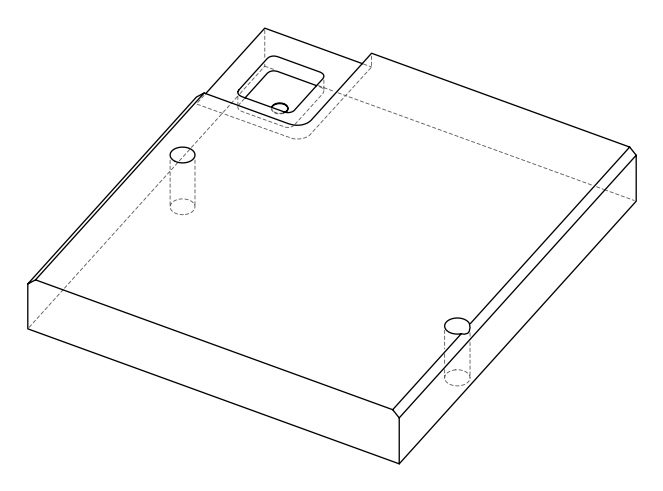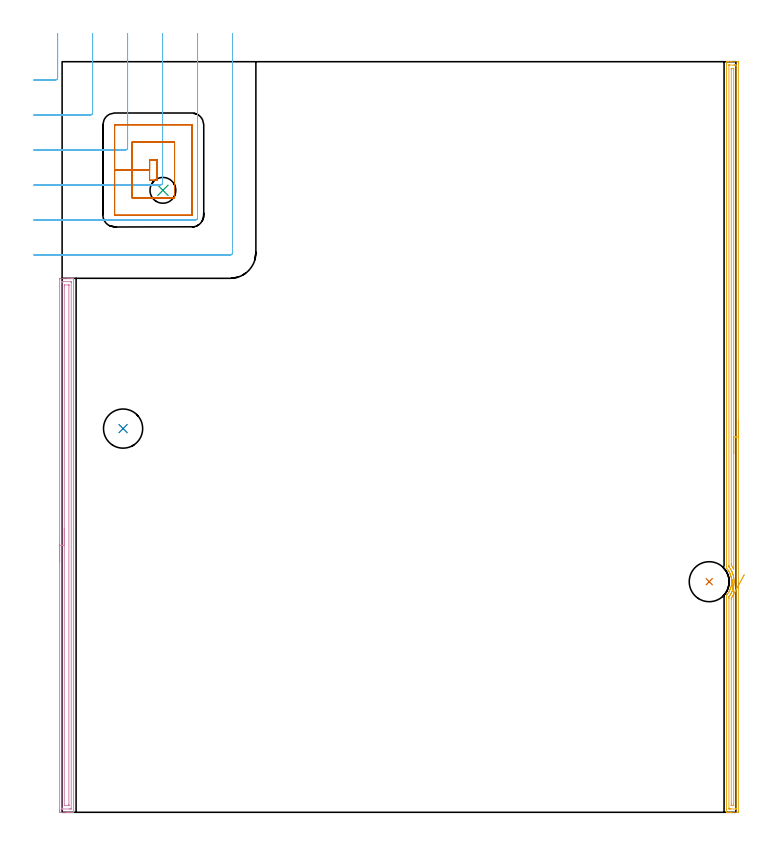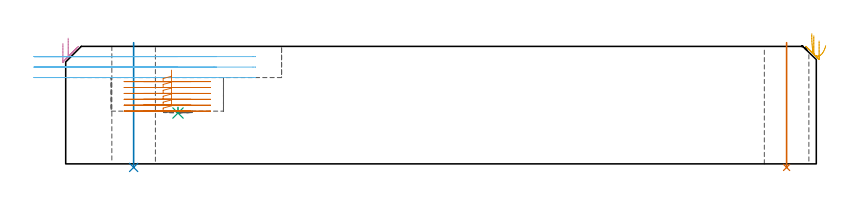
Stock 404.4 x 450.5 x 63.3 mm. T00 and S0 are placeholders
(PLAN: 7 operations, 5 tool changes, 30.4 min)
(1 INDEXABLE_INSERT_DRILL_THROUGH_HOLE_FROM_SOLID | STEP1HOLE | NXT0302_019 | 0.27 min | 28597 mm3)
(2 INDEXABLE_INSERT_DRILL_THROUGH_HOLE_FROM_SOLID_1 | STEP1HOLE_1 | NXT0302_018 | 0.27 min | 27420 mm3)
(3 INDEXABLE_INSERT_DRILL_BLIND_HOLE_FROM_SOLID | STEP1POCKET | NXT0302_002 | 0.02 min | 6721 mm3)
(4 AREA_MILL | FG_CHAMFER_SURFACE | UGT0205_001 | 7.93 min | 11489 mm3)
(5 AREA_MILL_1 | FG_CHAMFER_SURFACE_1 | UGT0205_001 | 11.05 min | 11317 mm3)
(6 MILL_CORNER_NOTCH_RECTANGULAR | CORNER_NOTCH_RECTANGULAR | UGT0201_006 | Follow Part, ap 7, ae 75% | 5.76 min | 249815 mm3)
(7 MILL_RECTANGULAR_POCKET | POCKET_RECTANGULAR_STRAIGHT | UGT0201_103 | Follow Part, ap 3.5, ae 75% | 5.09 min | 70714 mm3)
(TOOL NXT0302_019 | Index. Insert Drill 24mm [880-D2400L25-05] | D24 PA176 FL120 Z2)
(TOOL NXT0302_018 | Index. Insert Drill 23.5mm [880-D2350L25-03] | D23.5 PA176 FL71 Z2)
(TOOL NXT0302_002 | Index. Insert Drill 15.5mm [880-D1550L20-05] | D15.5 PA176 FL78 Z2)
(TOOL UGT0205_001 | Chamfer Mill 20 x 3 x 45 deg. | D20 FL50 Z2)
(TOOL UGT0201_006 | End Mill 28 mm | D28 FL25 Z2)
(TOOL UGT0201_103 | End Mill 14 mm | D14 FL19 Z2)
(OP 1 INDEXABLE_INSERT_DRILL_THROUGH_HOLE_FROM_SOLID)
G17 G21 G94 G90
T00 M6
G54
G17 G0 G90 X388.4 Y138.4 S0 M3
G43 Z73.3 H1
G94 G81 G98 Z-1.919 F250. R65.3
G80
M5
M2
(OP 2 INDEXABLE_INSERT_DRILL_THROUGH_HOLE_FROM_SOLID_1)
G17 G21 G94 G90
T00 M6
G54
G17 G0 G90 X36.6 Y230.3 S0 M3
G43 Z73.3 H1
G94 G81 G98 Z-1.91 F250. R65.3
G80
M5
M2
(OP 3 INDEXABLE_INSERT_DRILL_BLIND_HOLE_FROM_SOLID)
G17 G21 G94 G90
T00 M6
G54
G17 G0 G90 X60.5 Y373.3 S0 M3
G43 Z73.3 H1
G94 G81 G98 Z27.4 F250. R30.4
G80
M5
M2
(OP 4 AREA_MILL)
G17 G21 G94 G90
T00 M6
G54
G17 G0 G90 X-1.5 Y150.25 S1061 M3
G43 Z73.3 H0
Z64.9
G94 G1 Y150.288 Z64.028 F250.
Y150.402 Z63.163
Y150.591 Z62.312
Y150.853 Z61.48
Y151.187 Z60.674
Y151.59 Z59.9
Y152.058 Z59.164
Y152.59 Z58.472
Y153.179 Z57.829
Y153.822 Z57.24
Y154.514 Z56.708
Y155.25 Z56.24
Y156.024 Z55.837
Y156.83 Z55.503
Y157.662 Z55.241
Y158.514 Z55.052
Y159.378 Z54.938
Y160.25 Z54.9
X-1.499 Y319.87 Z54.901
X-1.495 Y320.489 Z54.903
X-1.492 Y320.493 Z54.905
X-0.875 Y320.5 Z55.522
X3.594 Z59.989
X5.015 Z61.412
X5.382 Z61.777
X6.114 Z62.514
X6.388 Z62.788
X6.83 Y320.493 Z63.222
X6.897 Y320.49 Z63.289
X6.9 Y320.317 Z63.3
Y0.179
X6.904 Y0.01 Z63.296
X6.87 Y0.006 Z63.261
X6.828 Y0.003 Z63.22
X6.388 Y0. Z62.788
X6.114 Z62.514
X5.382 Z61.777
X4.122 Z60.519
X3.594 Z59.989
X2.87 Z59.265
X-0.875 Z55.522
X-1.128 Y0.002 Z55.27
X-1.492 Y0.007 Z54.905
X-1.495 Y0.011 Z54.903
X-1.499 Y0.63 Z54.901
X-1.5 Y1.255 Z54.9
Y160.25
X-0.086 Z56.314
Y318.185
X-0.084 Y318.29 Z56.316
X-0.079 Y318.489 Z56.321
X0.019 Y318.493 Z56.419
X0.494 Y318.499 Z56.894
X0.912 Y318.5 Z57.312
X4.963 Z61.363
X5.382 Y318.498 Z61.782
X5.441 Y318.495 Z61.841
X5.472 Y318.491 Z61.872
X5.479 Y318.393 Z61.879
X5.484 Y318.185 Z61.884
X5.486 Y318.081 Z61.886
Y317.977
X5.485 Y2.315 Z61.885
X5.484 Y2.21 Z61.884
X5.479 Y2.011 Z61.879
X5.382 Y2.008 Z61.782
X4.906 Y2.001 Z61.306
X4.488 Y2. Z60.888
X0.437 Z56.837
X0.019 Y2.002 Z56.419
X-0.041 Y2.005 Z56.359
X-0.072 Y2.009 Z56.328
X-0.079 Y2.106 Z56.321
X-0.084 Y2.314 Z56.316
X-0.086 Y2.419 Z56.314
Y2.523
Y160.25
X1.328 Z57.728
X1.329 Y315.876 Z57.729
X1.33 Y316.293 Z57.73
X1.332 Y316.412 Z57.732
X1.335 Y316.47 Z57.735
X1.338 Y316.49 Z57.738
X1.392 Y316.493 Z57.792
X1.6 Y316.499 Z58.
X3.801 Z60.201
X3.939 Y316.496 Z60.339
X4.049 Y316.49 Z60.449
X4.066 Y316.486 Z60.466
X4.068 Y316.478 Z60.468
X4.07 Y316.452 Z60.47
X4.071 Y316.293 Z60.471
Y4.624
X4.07 Y4.207 Z60.47
X4.068 Y4.088 Z60.468
X4.065 Y4.03 Z60.465
X4.062 Y4.01 Z60.462
X4.008 Y4.007 Z60.408
X3.8 Y4.001 Z60.2
X1.599 Z57.999
X1.461 Y4.004 Z57.861
X1.351 Y4.01 Z57.751
X1.334 Y4.014 Z57.734
X1.332 Y4.022 Z57.732
X1.33 Y4.048 Z57.73
X1.329 Y4.207 Z57.729
X1.328 Y160.25 Z57.728
Y161.122 Z57.766
Y161.986 Z57.88
Y162.838 Z58.069
Y163.67 Z58.331
Y164.476 Z58.665
Y165.25 Z59.068
Y165.986 Z59.537
Y166.678 Z60.068
Y167.321 Z60.657
Y167.91 Z61.301
Y168.442 Z61.993
Y168.91 Z62.728
Y169.313 Z63.502
Y169.647 Z64.308
Y169.909 Z65.14
Y170.098 Z65.992
Y170.212 Z66.857
Y170.25 Z67.728
G0 Z73.3
M5
M2
(OP 5 AREA_MILL_1)
G17 G21 G94 G90
T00 M6
G54
G17 G0 G90 X405.9 Y235.25 S1061 M3
G43 Z73.3 H0
Z66.2
G94 G1 Y235.212 Z65.328 F250.
Y235.098 Z64.463
Y234.909 Z63.612
Y234.647 Z62.78
Y234.313 Z61.974
Y233.91 Z61.2
Y233.442 Z60.464
Y232.91 Z59.772
Y232.321 Z59.129
Y231.678 Z58.54
Y230.986 Z58.008
Y230.25 Z57.54
Y229.476 Z57.137
Y228.67 Z56.803
Y227.838 Z56.541
Y226.987 Z56.352
Y226.122 Z56.238
Y225.25 Z56.2
Y1.041
X405.899 Y0.616 Z56.201
X405.895 Y0.153 Z56.203
X405.891 Y0.009 Z56.206
X405.438 Y0. Z56.659
X401.909 Z60.185
X401.361 Z60.736
X401.027 Z61.069
X400.478 Z61.618
X400.144 Z61.95
X399.477 Z62.623
X399.15 Z62.949
X398.808 Y0.007 Z63.283
X398.803 Y0.008 Z63.288
X398.8 Y0.167 Z63.3
Y0.169
X398.808 Y130.126 Z63.292
X398.814 Y130.324 Z63.284
X398.844 Y130.385 Z63.254
X398.892 Y130.454 Z63.205
X399.388 Y131.059 Z62.709
X399.487 Y131.191 Z62.612
X399.535 Y131.254 Z62.564
X400.01 Y131.952 Z62.089
X400.253 Y132.359 Z61.842
X400.41 Y132.619 Z61.687
X400.511 Y132.806 Z61.586
X400.532 Y132.845 Z61.566
X400.731 Y133.25 Z61.369
X400.75 Y133.289 Z61.35
X400.933 Y133.699 Z61.164
X400.95 Y133.738 Z61.147
X401.022 Y133.915 Z61.078
X401.112 Y134.146 Z60.985
X401.125 Y134.178 Z60.972
X401.289 Y134.631 Z60.806
X401.321 Y134.739 Z60.778
X401.541 Y135.523 Z60.557
X401.646 Y135.969 Z60.452
X401.728 Y136.416 Z60.367
X401.795 Y136.862 Z60.303
X401.82 Y137.09 Z60.278
X401.838 Y137.272 Z60.256
X401.843 Y137.309 Z60.252
X401.854 Y137.475 Z60.24
X401.874 Y137.755 Z60.218
X401.876 Y137.843 Z60.214
X401.883 Y138.003 Z60.209
X401.887 Y138.165 Z60.2
X401.89 Y138.226 Z60.203
X401.888 Y138.623 Z60.2
X401.881 Y138.836 Z60.212
X401.87 Y139.095 Z60.221
X401.869 Y139.1
X401.86 Y139.244 Z60.235
X401.837 Y139.541 Z60.257
X401.786 Y139.987 Z60.308
X401.725 Y140.398 Z60.372
X401.719 Y140.434 Z60.378
X401.641 Y140.845 Z60.455
X401.634 Y140.88 Z60.462
X401.532 Y141.328 Z60.567
X401.421 Y141.738 Z60.677
X401.411 Y141.773 Z60.687
X401.287 Y142.176 Z60.811
X401.109 Y142.666 Z60.987
X401.047 Y142.824 Z61.053
X401.027 Y142.873 Z61.073
X400.942 Y143.078 Z61.154
X400.927 Y143.114 Z61.169
X400.767 Y143.472 Z61.333
X400.728 Y143.559 Z61.372
X400.709 Y143.595 Z61.39
X400.517 Y143.971 Z61.58
X400.411 Y144.181 Z61.687
X400.259 Y144.451 Z61.84
X400.089 Y144.725 Z62.011
X399.979 Y144.901 Z62.121
X399.683 Y145.344 Z62.417
X399.535 Y145.547 Z62.564
X399.262 Y145.894 Z62.833
X398.956 Y146.269 Z63.143
X398.801 Y146.454 Z63.286
X398.8 Y147.096 Z63.3
Y450.331
X398.802 Y450.492 Z63.288
X398.808 Y450.493 Z63.283
X399.149 Y450.5 Z62.95
X399.477 Z62.623
X400.144 Z61.95
X401.36 Z60.736
X401.909 Z60.185
X405.164 Z56.933
X405.438 Y450.497 Z56.659
X405.891 Y450.491 Z56.206
X405.895 Y450.347 Z56.203
X405.899 Y449.884 Z56.201
X405.9 Y449.416 Z56.2
Y225.25
X404.486 Z57.614
X404.485 Y2.094 Z57.615
X404.484 Y2.042 Z57.616
X404.482 Y2.018 Z57.618
X404.48 Y2.013 Z57.62
X404.467 Y2.01 Z57.633
X404.069 Y2.002 Z58.031
X401.424 Y2. Z60.676
X401.027 Y2.001 Z61.073
X400.538 Y2.003 Z61.562
X400.32 Y2.01 Z61.78
X400.221 Y2.027 Z61.879
X400.216 Y2.33 Z61.884
X400.215 Y2.402 Z61.885
X400.222 Y128.34 Z61.878
X400.224 Y129.153 Z61.876
X400.225 Y129.233 Z61.875
X400.232 Y129.432 Z61.868
X400.341 Y129.582 Z61.759
X400.484 Y129.782 Z61.616
X400.728 Y130.126 Z61.372
X400.85 Y130.306 Z61.25
X401.027 Y130.573 Z61.073
X401.198 Y130.847 Z60.902
X401.302 Y131.02 Z60.798
X401.527 Y131.406 Z60.573
X401.795 Y131.913 Z60.305
X401.818 Y131.959 Z60.282
X401.833 Y131.989 Z60.267
X401.909 Y132.149 Z60.191
X402.11 Y132.603 Z59.99
X402.195 Y132.806 Z59.905
X402.366 Y133.236 Z59.734
X402.538 Y133.699 Z59.562
X402.576 Y133.808 Z59.524
X402.602 Y133.891 Z59.498
X402.802 Y134.592 Z59.298
X402.973 Y135.302 Z59.127
X403.012 Y135.486 Z59.088
X403.114 Y136.052 Z58.986
X403.162 Y136.379 Z58.938
X403.218 Y136.84 Z58.882
X403.257 Y137.272 Z58.843
X403.284 Y137.667 Z58.816
X403.301 Y138.165 Z58.799
Y138.542
X403.285 Y139.058 Z58.815
X403.26 Y139.476 Z58.84
X403.219 Y139.951 Z58.881
X403.154 Y140.477 Z58.946
X403.098 Y140.845 Z59.002
X402.96 Y141.567 Z59.14
X402.921 Y141.738 Z59.179
X402.791 Y142.264 Z59.309
X402.686 Y142.631 Z59.414
X402.64 Y142.784 Z59.46
X402.381 Y143.524 Z59.719
X402.106 Y144.218 Z59.994
X402.016 Y144.417 Z60.084
X401.909 Y144.646 Z60.191
X401.571 Y145.311 Z60.529
X401.448 Y145.535 Z60.652
X401.096 Y146.133 Z61.004
X401.052 Y146.204 Z61.048
X401.027 Y146.242 Z61.073
X400.681 Y146.747 Z61.419
X400.427 Y147.097 Z61.673
X400.287 Y147.287 Z61.813
X400.241 Y147.352 Z61.859
X400.221 Y147.384 Z61.879
X400.219 Y147.406 Z61.881
X400.217 Y147.508 Z61.883
X400.214 Y147.919 Z61.886
Y147.99
X400.215 Y448.407 Z61.885
X400.216 Y448.458 Z61.884
X400.218 Y448.482 Z61.882
X400.22 Y448.487 Z61.88
X400.234 Y448.49 Z61.866
X400.631 Y448.498 Z61.469
X403.276 Y448.5 Z58.824
X403.673 Y448.499 Z58.427
X404.162 Y448.497 Z57.938
X404.381 Y448.49 Z57.719
X404.479 Y448.473 Z57.621
X404.485 Y448.17 Z57.615
Y448.098
X404.486 Y225.25 Z57.614
X403.072 Z59.028
X403.071 Y146.813 Z59.029
X403.07 Y146.204 Z59.03
X403.068 Y146.03 Z59.032
X403.065 Y145.855 Z59.035
X402.989 Y145.978 Z59.111
X402.943 Y146.061 Z59.157
X402.867 Y146.204 Z59.233
X402.791 Y146.347 Z59.309
X402.526 Y146.829 Z59.574
X402.369 Y147.097 Z59.731
X402.192 Y147.383 Z59.908
X401.636 Y148.267 Z60.464
X401.631 Y148.883 Z60.469
X401.629 Y149.166 Z60.471
Y445.702
X401.631 Y446.312 Z60.469
X401.634 Y446.453 Z60.466
X401.635 Y446.481 Z60.465
X401.662 Y446.49 Z60.438
X401.726 Y446.497 Z60.374
X401.909 Y446.499 Z60.191
X402.606 Z59.494
X402.791 Y446.495 Z59.309
X402.977 Y446.49 Z59.123
X403.065 Y446.473 Z59.035
X403.068 Y446.406 Z59.032
X403.07 Y446.312 Z59.03
X403.071 Y446.028 Z59.029
X403.072 Y225.25 Z59.028
Y224.378 Z59.066
Y223.514 Z59.18
Y222.662 Z59.369
Y221.83 Z59.631
Y221.024 Z59.965
Y220.25 Z60.368
Y219.514 Z60.837
Y218.822 Z61.368
Y218.179 Z61.957
Y217.59 Z62.601
Y217.059 Z63.293
Y216.59 Z64.028
Y216.187 Z64.802
Y215.853 Z65.608
Y215.591 Z66.44
Y215.402 Z67.292
Y215.288 Z68.157
Y215.25 Z69.028
G0 Z73.3
X401.995 Y139.61
Z70.179
G1 X401.986 Y139.677 Z69.31
X401.987 Y139.669 Z68.437
X401.998 Y139.585 Z67.569
X402.017 Y139.426 Z66.711
X402.046 Y139.194 Z65.871
X402.083 Y138.89 Z65.054
X402.129 Y138.516 Z64.267
X402.183 Y138.076 Z63.516
X402.245 Y137.573 Z62.806
X402.314 Y137.01 Z62.143
X402.39 Y136.392 Z61.532
X402.472 Y135.723 Z60.978
X402.559 Y135.009 Z60.485
X402.652 Y134.255 Z60.056
X402.748 Y133.466 Z59.695
X402.849 Y132.65 Z59.404
X402.952 Y131.811 Z59.187
X403.056 Y130.957 Z59.044
X403.065 Y130.89 Z59.035
X403.069 Y130.831 Z59.031
X403.071 Y130.796 Z59.029
Y130.736
Y4.798
X403.069 Y4.188 Z59.031
X403.066 Y4.047 Z59.034
X403.065 Y4.019 Z59.035
X403.038 Y4.01 Z59.062
X402.974 Y4.003 Z59.126
X402.791 Y4.001 Z59.309
X402.095 Y4. Z60.005
X401.909 Y4.001 Z60.191
X401.723 Y4.003 Z60.377
X401.67 Y4.006 Z60.43
X401.641 Y4.01 Z60.459
X401.636 Y4.022 Z60.464
X401.632 Y4.094 Z60.468
X401.63 Y4.188 Z60.47
X401.629 Y4.472 Z60.471
Y5.081
X401.637 Y127.723 Z60.463
X401.639 Y128.34 Z60.461
X401.641 Y128.478 Z60.459
X401.644 Y128.544 Z60.456
X401.659 Y128.593 Z60.441
X401.909 Y128.972 Z60.191
X402.012 Y129.129 Z60.088
X402.079 Y129.233 Z60.021
X402.35 Y129.68 Z59.75
X402.617 Y130.126 Z59.483
X402.68 Y130.239 Z59.42
X402.791 Y130.449 Z59.309
X402.985 Y130.824 Z59.115
X403.022 Y130.895 Z59.078
X403.056 Y130.957 Z59.044
X403.442 Y131.661 Z58.701
X403.84 Y132.388 Z58.429
X404.248 Y133.133 Z58.23
X404.663 Y133.89 Z58.106
X405.081 Y134.654 Z58.058
X405.5 Y135.419 Z58.086
X405.916 Y136.179 Z58.19
X406.326 Y136.927 Z58.369
X406.728 Y137.66 Z58.622
X407.117 Y138.37 Z58.946
X407.491 Y139.053 Z59.34
X407.847 Y139.703 Z59.8
X408.182 Y140.315 Z60.324
X408.494 Y140.885 Z60.905
X408.781 Y141.408 Z61.542
X409.04 Y141.881 Z62.228
X409.269 Y142.3 Z62.958
X409.467 Y142.661 Z63.727
G0 Z73.3
M5
M2
(OP 6 MILL_CORNER_NOTCH_RECTANGULAR)
G17 G21 G94 G90
T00 M6
G54
G17 G0 G90 X-17. Y439.5 S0 M3
G43 Z73.429 H0
Z57.786
G94 G1 X-14. F250.
X-4.092 F500.
G3 X-2.7 Y440.892 R1.4
G1 Y464.237
Y467.237 F250.
G0 Z73.429
X-17. Y418.5
Z57.786
G1 X-14.
X16.908 F500.
G3 X18.3 Y419.892 R1.4
G1 Y464.5
Y467.5 F250.
G0 Z73.429
X-17. Y397.5
Z57.786
G1 X-14.
X37.907 F500.
G3 X39.3 Y398.893 R1.4
G1 Y464.5
Y467.5 F250.
G0 Z73.429
X-17. Y376.5
Z57.786
G1 X-14.
X58.907 F500.
G3 X60.3 Y377.893 R1.4
G1 Y464.5
Y467.5 F250.
G0 Z73.429
X-17. Y355.5
Z57.786
G1 X-14.
X79.906 F500.
G3 X81.3 Y356.894 R1.4
G1 Y464.5
Y467.5 F250.
G0 Z73.429
X-17. Y334.5
Z57.786
G1 X-14.
X100.906 F500.
G3 X102.3 Y335.894 R1.4
G1 Y464.5
Y467.5 F250.
G0 Z73.429
X-17. Y439.5
Z52.143
G1 X-14.
X-4.092 F500.
G3 X-2.7 Y440.892 R1.4
G1 Y464.237
Y467.237 F250.
G0 Z73.429
X-17. Y418.5
Z52.143
G1 X-14.
X16.908 F500.
G3 X18.3 Y419.892 R1.4
G1 Y464.5
Y467.5 F250.
G0 Z73.429
X-17. Y397.5
Z52.143
G1 X-14.
X37.907 F500.
G3 X39.3 Y398.893 R1.4
G1 Y464.5
Y467.5 F250.
G0 Z73.429
X-17. Y376.5
Z52.143
G1 X-14.
X58.907 F500.
G3 X60.3 Y377.893 R1.4
G1 Y464.5
Y467.5 F250.
G0 Z73.429
X-17. Y355.5
Z52.143
G1 X-14.
X79.906 F500.
G3 X81.3 Y356.894 R1.4
G1 Y464.5
Y467.5 F250.
G0 Z73.429
X-17. Y334.5
Z52.143
G1 X-14.
X100.906 F500.
G3 X102.3 Y335.894 R1.4
G1 Y464.5
Y467.5 F250.
G0 Z73.429
X-17. Y439.5
Z46.5
G1 X-14.
X-4.092 F500.
G3 X-2.7 Y440.892 R1.4
G1 Y464.237
Y467.237 F250.
G0 Z73.429
X-17. Y418.5
Z46.5
G1 X-14.
X16.908 F500.
G3 X18.3 Y419.892 R1.4
G1 Y464.5
Y467.5 F250.
G0 Z73.429
X-17. Y397.5
Z46.5
G1 X-14.
X37.907 F500.
G3 X39.3 Y398.893 R1.4
G1 Y464.5
Y467.5 F250.
G0 Z73.429
X-17. Y376.5
Z46.5
G1 X-14.
X58.907 F500.
G3 X60.3 Y377.893 R1.4
G1 Y464.5
Y467.5 F250.
G0 Z73.429
X-17. Y355.5
Z46.5
G1 X-14.
X79.906 F500.
G3 X81.3 Y356.894 R1.4
G1 Y464.5
Y467.5 F250.
G0 Z73.429
X-17. Y334.5
Z46.5
G1 X-14.
X100.906 F500.
G3 X102.3 Y335.894 R1.4
G1 Y464.5
Y467.5 F250.
G0 Z73.429
M5
M2
(OP 7 MILL_RECTANGULAR_POCKET)
G17 G21 G94 G90
T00 M6
G54
G17 G0 G90 X57. Y379.319 S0 M3
G43 Z73.429 H0
Z50.507
G94 G1 Y391.7 Z47.189 F250.
X52.5 Z45.984
Y385.5 Z44.322
Y379.3 F500.
X57.
Y391.7
X52.5
Y385.5
X42.
Y368.8
X67.5
Y402.2
X42.
Y385.5
X31.5
Y358.5
G3 X31.7 Y358.3 R0.2
G1 X77.8
G3 X78. Y358.5 R0.2
G1 Y412.5
G3 X77.8 Y412.7 R0.2
G1 X31.7
G3 X31.5 Y412.5 R0.2
G1 Y385.5
Y384.5
G0 X57. Y379.319 Z47.322
G1 Y391.7 Z44.005 F250.
X52.5 Z42.799
Y385.5 Z41.138
Y379.3 F500.
X57.
Y391.7
X52.5
Y385.5
X42.
Y368.8
X67.5
Y402.2
X42.
Y385.5
X31.5
Y358.5
G3 X31.7 Y358.3 R0.2
G1 X77.8
G3 X78. Y358.5 R0.2
G1 Y412.5
G3 X77.8 Y412.7 R0.2
G1 X31.7
G3 X31.5 Y412.5 R0.2
G1 Y385.5
Y384.5
G0 X57. Y379.319 Z44.138
G1 Y391.7 Z40.82 F250.
X52.5 Z39.615
Y385.5 Z37.953
Y379.3 F500.
X57.
Y391.7
X52.5
Y385.5
X42.
Y368.8
X67.5
Y402.2
X42.
Y385.5
X31.5
Y358.5
G3 X31.7 Y358.3 R0.2
G1 X77.8
G3 X78. Y358.5 R0.2
G1 Y412.5
G3 X77.8 Y412.7 R0.2
G1 X31.7
G3 X31.5 Y412.5 R0.2
G1 Y385.5
Y384.5
G0 X57. Y379.319 Z40.953
G1 Y391.7 Z37.636 F250.
X52.5 Z36.43
Y385.5 Z34.769
Y379.3 F500.
X57.
Y391.7
X52.5
Y385.5
X42.
Y368.8
X67.5
Y402.2
X42.
Y385.5
X31.5
Y358.5
G3 X31.7 Y358.3 R0.2
G1 X77.8
G3 X78. Y358.5 R0.2
G1 Y412.5
G3 X77.8 Y412.7 R0.2
G1 X31.7
G3 X31.5 Y412.5 R0.2
G1 Y385.5
Y384.5
G0 X57. Y379.319 Z37.769
G1 Y391.7 Z34.452 F250.
X52.5 Z33.246
Y385.5 Z31.584
Y379.3 F500.
X57.
Y391.7
X52.5
Y385.5
X42.
Y368.8
X67.5
Y402.2
X42.
Y385.5
X31.5
Y358.5
G3 X31.7 Y358.3 R0.2
G1 X77.8
G3 X78. Y358.5 R0.2
G1 Y412.5
G3 X77.8 Y412.7 R0.2
G1 X31.7
G3 X31.5 Y412.5 R0.2
G1 Y385.5
Y384.5
G0 X57. Y379.319 Z34.584
G1 Y391.7 Z31.267 F250.
X52.5 Z30.061
Y385.5 Z28.4
Y379.3 F500.
X57.
Y391.7
X52.5
Y385.5
X42.
Y368.8
X67.5
Y402.2
X42.
Y385.5
X31.5
Y358.5
G3 X31.7 Y358.3 R0.2
G1 X77.8
G3 X78. Y358.5 R0.2
G1 Y412.5
G3 X77.8 Y412.7 R0.2
G1 X31.7
G3 X31.5 Y412.5 R0.2
G1 Y385.5
Y384.5
G0 Z73.429
M5
M2
